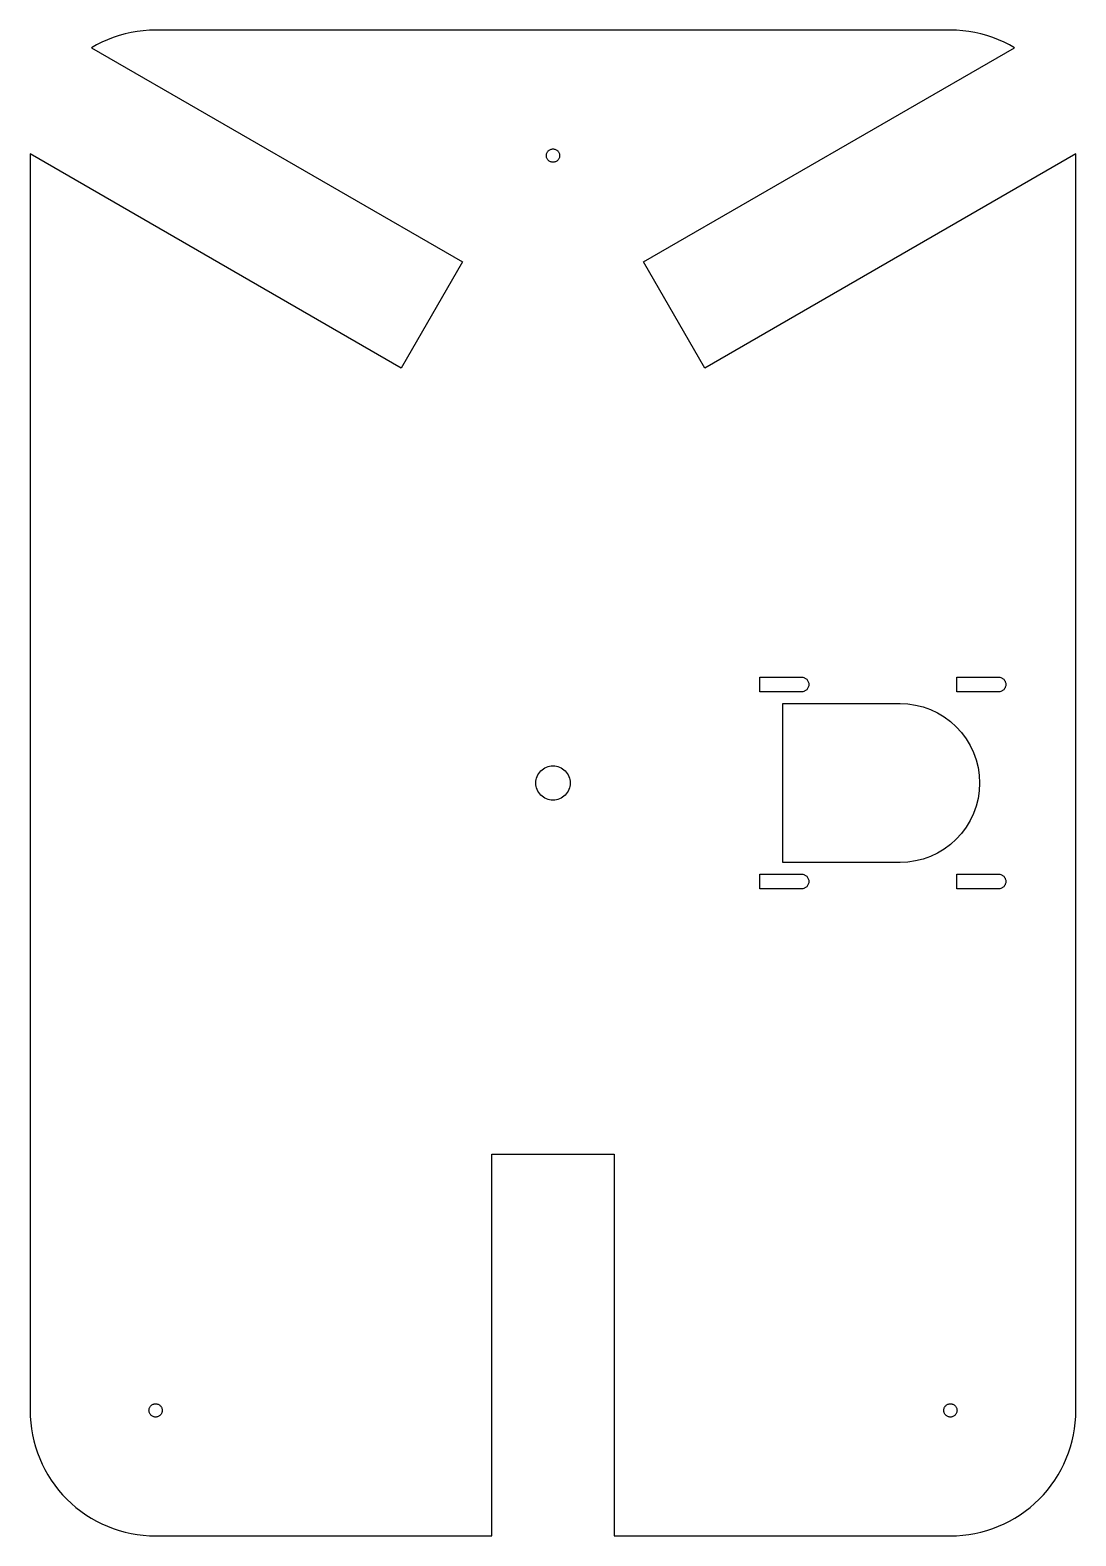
# Model space of a CAD drawing. Header units: metres. Extents: x -125 to 125, y -180 to 180.
import ezdxf

# ---------------------------------------------------------------- set-up
doc = ezdxf.new("R2010")
doc.units = ezdxf.units.M

msp = doc.modelspace()

# ---------------------------------------------------------------- linework, layer by layer
for p, q in [((-95, 180), (-96.472, 179.964)), ((95, 180), (-95, 180)), ((96.472, 179.964), (95, 180)), ((-109.142, 176.458), (-110.345, 175.776)), ((-107.827, 177.12), (-109.142, 176.458)), ((-106.481, 177.716), (-107.827, 177.12)), ((-105.107, 178.246), (-106.481, 177.716)), ((-103.709, 178.708), (-105.107, 178.246)), ((-102.289, 179.101), (-103.709, 178.708)), ((-100.853, 179.424), (-102.289, 179.101)), ((-99.4019, 179.675), (-100.853, 179.424)), ((-97.9405, 179.856), (-99.4019, 179.675)), ((-96.472, 179.964), (-97.9405, 179.856)), ((97.9405, 179.856), (96.472, 179.964)), ((99.4019, 179.675), (97.9405, 179.856)), ((100.853, 179.424), (99.4019, 179.675)), ((102.289, 179.101), (100.853, 179.424)), ((103.709, 178.708), (102.289, 179.101)), ((105.107, 178.246), (103.709, 178.708)), ((106.481, 177.716), (105.107, 178.246)), ((107.827, 177.12), (106.481, 177.716)), ((109.142, 176.458), (107.827, 177.12)), ((110.345, 175.776), (109.142, 176.458)), ((-110.345, 175.776), (-21.655, 124.571)), ((21.655, 124.571), (110.345, 175.776)), ((-1.12253, 151.123), (-1.0071, 151.227)), ((-1.0071, 151.227), (-0.881968, 151.32)), ((-0.881968, 151.32), (-0.748343, 151.4)), ((-0.748343, 151.4), (-0.607511, 151.467)), ((-0.607511, 151.467), (-0.460828, 151.519)), ((-0.460828, 151.519), (-0.309707, 151.557)), ((-0.309707, 151.557), (-0.155602, 151.58)), ((-0.155602, 151.58), (0, 151.587)), ((0, 151.587), (0.155602, 151.58)), ((0.155602, 151.58), (0.309706, 151.557)), ((0.309706, 151.557), (0.460827, 151.519)), ((0.460827, 151.519), (0.60751, 151.467)), ((0.60751, 151.467), (0.748342, 151.4)), ((0.748342, 151.4), (0.881968, 151.32)), ((0.881968, 151.32), (1.0071, 151.227)), ((1.0071, 151.227), (1.12253, 151.123)), ((-124.99, 150.398), (-125, 150)), ((-125, 150), (-125, -150)), ((-36.305, 99.1961), (-124.99, 150.398)), ((-1.5875, 150), (-1.57986, 150.156)), ((-1.57986, 149.844), (-1.5875, 150)), ((-1.57986, 150.156), (-1.557, 150.31)), ((-1.557, 149.69), (-1.57986, 149.844)), ((-1.557, 150.31), (-1.51914, 150.461)), ((-1.51914, 149.539), (-1.557, 149.69)), ((-1.51914, 150.461), (-1.46666, 150.608)), ((-1.46666, 149.392), (-1.51914, 149.539)), ((-1.46666, 150.608), (-1.40005, 150.748)), ((-1.40005, 149.252), (-1.46666, 149.392)), ((-1.40005, 150.748), (-1.31996, 150.882)), ((-1.31996, 149.118), (-1.40005, 149.252)), ((-1.31996, 150.882), (-1.22715, 151.007)), ((-1.22715, 148.993), (-1.31996, 149.118)), ((-1.22715, 151.007), (-1.12253, 151.123)), ((-1.12253, 148.877), (-1.22715, 148.993)), ((-1.0071, 148.773), (-1.12253, 148.877)), ((-0.881968, 148.68), (-1.0071, 148.773)), ((-0.748343, 148.6), (-0.881968, 148.68)), ((-0.607511, 148.533), (-0.748343, 148.6)), ((-0.460828, 148.481), (-0.607511, 148.533)), ((-0.309707, 148.443), (-0.460828, 148.481)), ((-0.155602, 148.42), (-0.309707, 148.443)), ((0, 148.412), (-0.155602, 148.42)), ((0.155602, 148.42), (0, 148.412)), ((0.309706, 148.443), (0.155602, 148.42)), ((0.460827, 148.481), (0.309706, 148.443)), ((0.60751, 148.533), (0.460827, 148.481)), ((0.748342, 148.6), (0.60751, 148.533)), ((0.881968, 148.68), (0.748342, 148.6)), ((1.0071, 148.773), (0.881968, 148.68)), ((1.12253, 148.877), (1.0071, 148.773)), ((1.12253, 151.123), (1.22715, 151.007)), ((1.22715, 148.993), (1.12253, 148.877)), ((1.22715, 151.007), (1.31996, 150.882)), ((1.31996, 149.118), (1.22715, 148.993)), ((1.31996, 150.882), (1.40005, 150.748)), ((1.40005, 149.252), (1.31996, 149.118)), ((1.40005, 150.748), (1.46666, 150.608)), ((1.46666, 149.392), (1.40005, 149.252)), ((1.46666, 150.608), (1.51914, 150.461)), ((1.51914, 149.539), (1.46666, 149.392)), ((1.51914, 150.461), (1.557, 150.31)), ((1.557, 149.69), (1.51914, 149.539)), ((1.557, 150.31), (1.57985, 150.156)), ((1.57985, 149.844), (1.557, 149.69)), ((1.57985, 150.156), (1.5875, 150)), ((1.5875, 150), (1.57985, 149.844)), ((124.99, 150.398), (36.305, 99.1961)), ((125, 150), (124.99, 150.398)), ((125, -150), (125, 150)), ((-21.655, 124.571), (-36.305, 99.1961)), ((36.305, 99.1961), (21.655, 124.571)), ((49.4165, 21.8002), (49.4165, 25.3002)), ((49.4165, 25.3002), (59.4165, 25.3002)), ((59.4165, 25.3002), (59.588, 25.2918)), ((59.588, 25.2918), (59.7579, 25.2666)), ((59.7579, 25.2666), (59.9245, 25.2248)), ((59.9245, 25.2248), (60.0862, 25.167)), ((96.5169, 21.8002), (96.5169, 25.3002)), ((96.5169, 25.3002), (106.517, 25.3002)), ((106.517, 25.3002), (106.688, 25.2918)), ((106.688, 25.2918), (106.858, 25.2666)), ((106.858, 25.2666), (107.025, 25.2248)), ((107.025, 25.2248), (107.187, 25.167)), ((59.4165, 21.8002), (49.4165, 21.8002)), ((59.588, 21.8086), (59.4165, 21.8002)), ((59.7579, 21.8338), (59.588, 21.8086)), ((59.9245, 21.8755), (59.7579, 21.8338)), ((60.0862, 21.9334), (59.9245, 21.8755)), ((60.0862, 25.167), (60.2414, 25.0936)), ((60.2414, 22.0068), (60.0862, 21.9334)), ((60.2414, 25.0936), (60.3887, 25.0053)), ((60.3887, 22.0951), (60.2414, 22.0068)), ((60.3887, 25.0053), (60.5267, 24.903)), ((60.5267, 22.1974), (60.3887, 22.0951)), ((60.5267, 24.903), (60.6539, 24.7876)), ((60.6539, 22.3128), (60.5267, 22.1974)), ((60.6539, 24.7876), (60.7692, 24.6604)), ((60.7692, 22.44), (60.6539, 22.3128)), ((60.7692, 24.6604), (60.8715, 24.5224)), ((60.8715, 22.5779), (60.7692, 22.44)), ((60.8715, 24.5224), (60.9598, 24.3751)), ((60.9598, 22.7252), (60.8715, 22.5779)), ((60.9598, 24.3751), (61.0333, 24.2199)), ((61.0333, 22.8805), (60.9598, 22.7252)), ((61.0333, 24.2199), (61.0911, 24.0582)), ((61.0911, 23.0422), (61.0333, 22.8805)), ((61.0911, 24.0582), (61.1329, 23.8916)), ((61.1329, 23.2088), (61.0911, 23.0422)), ((61.1329, 23.8916), (61.158, 23.7217)), ((61.158, 23.3787), (61.1329, 23.2088)), ((61.158, 23.7217), (61.1665, 23.5502)), ((61.1665, 23.5502), (61.158, 23.3787)), ((106.517, 21.8002), (96.5169, 21.8002)), ((106.688, 21.8086), (106.517, 21.8002)), ((106.858, 21.8338), (106.688, 21.8086)), ((107.025, 21.8755), (106.858, 21.8338)), ((107.187, 21.9334), (107.025, 21.8755)), ((107.187, 25.167), (107.342, 25.0936)), ((107.342, 22.0068), (107.187, 21.9334)), ((107.342, 25.0936), (107.489, 25.0053)), ((107.489, 22.0951), (107.342, 22.0068)), ((107.489, 25.0053), (107.627, 24.903)), ((107.627, 22.1974), (107.489, 22.0951)), ((107.627, 24.903), (107.754, 24.7876)), ((107.754, 22.3128), (107.627, 22.1974)), ((107.754, 24.7876), (107.87, 24.6604)), ((107.87, 22.44), (107.754, 22.3128)), ((107.87, 24.6604), (107.972, 24.5224)), ((107.972, 22.5779), (107.87, 22.44)), ((107.972, 24.5224), (108.06, 24.3751)), ((108.06, 22.7252), (107.972, 22.5779)), ((108.06, 24.3751), (108.134, 24.2199)), ((108.134, 22.8805), (108.06, 22.7252)), ((108.134, 24.2199), (108.192, 24.0582)), ((108.192, 23.0422), (108.134, 22.8805)), ((108.192, 24.0582), (108.233, 23.8916)), ((108.233, 23.2088), (108.192, 23.0422)), ((108.233, 23.8916), (108.258, 23.7217)), ((108.258, 23.3787), (108.233, 23.2088)), ((108.258, 23.7217), (108.267, 23.5502)), ((108.267, 23.5502), (108.258, 23.3787)), ((54.9667, -19), (54.9667, 19)), ((54.9667, 19), (82.9667, 19)), ((82.9667, 19), (84.829, 18.9085)), ((84.829, 18.9085), (86.6734, 18.6349)), ((86.6734, 18.6349), (88.4821, 18.1819)), ((88.4821, 18.1819), (90.2377, 17.5537)), ((90.2377, 17.5537), (91.9232, 16.7565)), ((91.9232, 16.7565), (93.5225, 15.7979)), ((93.5225, 15.7979), (95.0201, 14.6872)), ((95.0201, 14.6872), (96.4017, 13.435)), ((96.4017, 13.435), (97.6539, 12.0535)), ((97.6539, 12.0535), (98.7646, 10.5558)), ((98.7646, 10.5558), (99.7232, 8.95654)), ((99.7232, 8.95654), (100.52, 7.27098)), ((100.52, 7.27098), (101.149, 5.51541)), ((-2.27784, 3.40903), (-1.93273, 3.61588)), ((-1.93273, 3.61588), (-1.569, 3.78791)), ((-1.569, 3.78791), (-1.19017, 3.92346)), ((-1.19017, 3.92346), (-0.79987, 4.02122)), ((-0.79987, 4.02122), (-0.40187, 4.08026)), ((-0.40187, 4.08026), (0, 4.1)), ((0, 4.1), (0.40187, 4.08026)), ((0.40187, 4.08026), (0.79987, 4.02122)), ((0.79987, 4.02122), (1.19017, 3.92346)), ((1.19017, 3.92346), (1.569, 3.78791)), ((1.569, 3.78791), (1.93273, 3.61588)), ((1.93273, 3.61588), (2.27784, 3.40903)), ((101.149, 5.51541), (101.602, 3.70672)), ((101.602, 3.70672), (101.875, 1.86232)), ((-4.1, 0), (-4.08026, 0.40187)), ((-4.08026, -0.40187), (-4.1, 0)), ((-4.08026, 0.40187), (-4.02122, 0.79987)), ((-4.02122, 0.79987), (-3.92346, 1.19017)), ((-3.92346, 1.19017), (-3.78791, 1.569)), ((-3.78791, 1.569), (-3.61588, 1.93273)), ((-3.61588, 1.93273), (-3.40903, 2.27784)), ((-3.40903, 2.27784), (-3.16934, 2.60101)), ((-3.16934, 2.60101), (-2.89914, 2.89914)), ((-2.89914, 2.89914), (-2.60101, 3.16934)), ((-2.60101, 3.16934), (-2.27784, 3.40903)), ((2.27784, 3.40903), (2.60101, 3.16934)), ((2.60101, 3.16934), (2.89914, 2.89914)), ((2.89914, 2.89914), (3.16934, 2.60101)), ((3.16934, 2.60101), (3.40903, 2.27784)), ((3.40903, 2.27784), (3.61588, 1.93273)), ((3.61588, 1.93273), (3.78791, 1.569)), ((3.78791, 1.569), (3.92346, 1.19017)), ((3.92346, 1.19017), (4.02122, 0.79987)), ((4.02122, 0.79987), (4.08026, 0.40187)), ((4.08026, 0.40187), (4.1, 0)), ((4.1, 0), (4.08026, -0.40187)), ((101.875, 1.86232), (101.967, 0)), ((101.967, 0), (101.875, -1.86233)), ((-4.02122, -0.79987), (-4.08026, -0.40187)), ((-3.92346, -1.19017), (-4.02122, -0.79987)), ((-3.78791, -1.569), (-3.92346, -1.19017)), ((-3.61588, -1.93273), (-3.78791, -1.569)), ((-3.40903, -2.27784), (-3.61588, -1.93273)), ((-3.16934, -2.60101), (-3.40903, -2.27784)), ((-2.89914, -2.89914), (-3.16934, -2.60101)), ((-2.60101, -3.16934), (-2.89914, -2.89914)), ((-2.27784, -3.40903), (-2.60101, -3.16934)), ((-1.93273, -3.61588), (-2.27784, -3.40903)), ((2.27784, -3.40903), (1.93273, -3.61588)), ((2.60101, -3.16934), (2.27784, -3.40903)), ((2.89914, -2.89914), (2.60101, -3.16934)), ((3.16934, -2.60101), (2.89914, -2.89914)), ((3.40903, -2.27784), (3.16934, -2.60101)), ((3.61588, -1.93273), (3.40903, -2.27784)), ((3.78791, -1.569), (3.61588, -1.93273)), ((3.92346, -1.19017), (3.78791, -1.569)), ((4.02122, -0.79987), (3.92346, -1.19017)), ((4.08026, -0.40187), (4.02122, -0.79987)), ((101.875, -1.86233), (101.602, -3.70672)), ((-1.569, -3.78791), (-1.93273, -3.61588)), ((-1.19017, -3.92346), (-1.569, -3.78791)), ((-0.79987, -4.02122), (-1.19017, -3.92346)), ((-0.40187, -4.08026), (-0.79987, -4.02122)), ((0, -4.1), (-0.40187, -4.08026)), ((0.40187, -4.08026), (0, -4.1)), ((0.79987, -4.02122), (0.40187, -4.08026)), ((1.19017, -3.92346), (0.79987, -4.02122)), ((1.569, -3.78791), (1.19017, -3.92346)), ((1.93273, -3.61588), (1.569, -3.78791)), ((101.149, -5.51541), (100.52, -7.27099)), ((101.602, -3.70672), (101.149, -5.51541)), ((98.7646, -10.5558), (97.6539, -12.0535)), ((99.7232, -8.95654), (98.7646, -10.5558)), ((100.52, -7.27099), (99.7232, -8.95654)), ((96.4017, -13.435), (95.0201, -14.6872)), ((97.6539, -12.0535), (96.4017, -13.435)), ((90.2377, -17.5537), (88.4821, -18.1819)), ((91.9232, -16.7565), (90.2377, -17.5537)), ((93.5225, -15.7979), (91.9232, -16.7565)), ((95.0201, -14.6872), (93.5225, -15.7979)), ((82.9667, -19), (54.9667, -19)), ((84.829, -18.9085), (82.9667, -19)), ((86.6734, -18.6349), (84.829, -18.9085)), ((88.4821, -18.1819), (86.6734, -18.6349)), ((49.4165, -25.3002), (49.4165, -21.8002)), ((49.4165, -21.8002), (59.4165, -21.8002)), ((59.4165, -21.8002), (59.588, -21.8086)), ((59.588, -21.8086), (59.7579, -21.8338)), ((59.7579, -21.8338), (59.9245, -21.8755)), ((59.9245, -21.8755), (60.0862, -21.9334)), ((60.0862, -25.167), (59.9245, -25.2248)), ((60.0862, -21.9334), (60.2414, -22.0068)), ((60.2414, -25.0936), (60.0862, -25.167)), ((60.2414, -22.0068), (60.3887, -22.0951)), ((60.3887, -25.0053), (60.2414, -25.0936)), ((60.3887, -22.0951), (60.5267, -22.1974)), ((60.5267, -24.903), (60.3887, -25.0053)), ((60.5267, -22.1974), (60.6539, -22.3128)), ((60.6539, -24.7876), (60.5267, -24.903)), ((60.6539, -22.3128), (60.7692, -22.44)), ((60.7692, -24.6604), (60.6539, -24.7876)), ((60.7692, -22.44), (60.8715, -22.5779)), ((60.8715, -24.5224), (60.7692, -24.6604)), ((60.8715, -22.5779), (60.9598, -22.7252)), ((60.9598, -24.3751), (60.8715, -24.5224)), ((60.9598, -22.7252), (61.0333, -22.8805)), ((61.0333, -24.2199), (60.9598, -24.3751)), ((61.0333, -22.8805), (61.0911, -23.0422)), ((61.0911, -24.0582), (61.0333, -24.2199)), ((61.0911, -23.0422), (61.1329, -23.2088)), ((61.1329, -23.8916), (61.0911, -24.0582)), ((61.1329, -23.2088), (61.158, -23.3787)), ((61.158, -23.7217), (61.1329, -23.8916)), ((61.158, -23.3787), (61.1665, -23.5502)), ((61.1665, -23.5502), (61.158, -23.7217)), ((96.5169, -25.3002), (96.5169, -21.8002)), ((96.5169, -21.8002), (106.517, -21.8002)), ((106.517, -21.8002), (106.688, -21.8086)), ((106.688, -21.8086), (106.858, -21.8338)), ((106.858, -21.8338), (107.025, -21.8755)), ((107.025, -21.8755), (107.187, -21.9334)), ((107.187, -25.167), (107.025, -25.2248)), ((107.187, -21.9334), (107.342, -22.0068)), ((107.342, -25.0936), (107.187, -25.167)), ((107.342, -22.0068), (107.489, -22.0951)), ((107.489, -25.0053), (107.342, -25.0936)), ((107.489, -22.0951), (107.627, -22.1974)), ((107.627, -24.903), (107.489, -25.0053)), ((107.627, -22.1974), (107.754, -22.3128)), ((107.754, -24.7876), (107.627, -24.903)), ((107.754, -22.3128), (107.87, -22.44)), ((107.87, -24.6604), (107.754, -24.7876)), ((107.87, -22.44), (107.972, -22.5779)), ((107.972, -24.5224), (107.87, -24.6604)), ((107.972, -22.5779), (108.06, -22.7252)), ((108.06, -24.3751), (107.972, -24.5224)), ((108.06, -22.7252), (108.134, -22.8805)), ((108.134, -24.2199), (108.06, -24.3751)), ((108.134, -22.8805), (108.192, -23.0422)), ((108.192, -24.0582), (108.134, -24.2199)), ((108.192, -23.0422), (108.233, -23.2088)), ((108.233, -23.8916), (108.192, -24.0582)), ((108.233, -23.2088), (108.258, -23.3787)), ((108.258, -23.7217), (108.233, -23.8916)), ((108.258, -23.3787), (108.267, -23.5502)), ((108.267, -23.5502), (108.258, -23.7217)), ((59.4165, -25.3002), (49.4165, -25.3002)), ((59.588, -25.2918), (59.4165, -25.3002)), ((59.7579, -25.2666), (59.588, -25.2918)), ((59.9245, -25.2248), (59.7579, -25.2666)), ((106.517, -25.3002), (96.5169, -25.3002)), ((106.688, -25.2918), (106.517, -25.3002)), ((106.858, -25.2666), (106.688, -25.2918)), ((107.025, -25.2248), (106.858, -25.2666)), ((-14.65, -180), (-14.65, -88.7667)), ((-14.65, -88.7667), (14.65, -88.7667)), ((14.65, -88.7667), (14.65, -180)), ((-125, -150), (-124.964, -151.472)), ((-96.5875, -150), (-96.5799, -149.844)), ((-96.5799, -150.156), (-96.5875, -150)), ((-96.5799, -149.844), (-96.557, -149.69)), ((-96.557, -150.31), (-96.5799, -150.156)), ((-96.557, -149.69), (-96.5191, -149.539)), ((-96.5191, -150.461), (-96.557, -150.31)), ((-96.5191, -149.539), (-96.4667, -149.392)), ((-96.4667, -150.608), (-96.5191, -150.461)), ((-96.4667, -149.392), (-96.4001, -149.252)), ((-96.4001, -150.748), (-96.4667, -150.608)), ((-96.4001, -149.252), (-96.32, -149.118)), ((-96.32, -150.882), (-96.4001, -150.748)), ((-96.32, -149.118), (-96.2272, -148.993)), ((-96.2272, -151.007), (-96.32, -150.882)), ((-96.2272, -148.993), (-96.1225, -148.877)), ((-96.1225, -151.123), (-96.2272, -151.007)), ((-96.1225, -148.877), (-96.0071, -148.773)), ((-96.0071, -151.227), (-96.1225, -151.123)), ((-96.0071, -148.773), (-95.882, -148.68)), ((-95.882, -148.68), (-95.7483, -148.6)), ((-95.7483, -148.6), (-95.6075, -148.533)), ((-95.6075, -148.533), (-95.4608, -148.481)), ((-95.4608, -148.481), (-95.3097, -148.443)), ((-95.3097, -148.443), (-95.1556, -148.42)), ((-95.1556, -148.42), (-95, -148.413)), ((-95, -148.413), (-94.8444, -148.42)), ((-94.8444, -148.42), (-94.6903, -148.443)), ((-94.6903, -148.443), (-94.5392, -148.481)), ((-94.5392, -148.481), (-94.3925, -148.533)), ((-94.3925, -148.533), (-94.2517, -148.6)), ((-94.2517, -148.6), (-94.118, -148.68)), ((-94.118, -148.68), (-93.9929, -148.773)), ((-93.9929, -148.773), (-93.8775, -148.877)), ((-93.8775, -151.123), (-93.9929, -151.227)), ((-93.8775, -148.877), (-93.7728, -148.993)), ((-93.7728, -151.007), (-93.8775, -151.123)), ((-93.7728, -148.993), (-93.68, -149.118)), ((-93.68, -150.882), (-93.7728, -151.007)), ((-93.68, -149.118), (-93.6, -149.252)), ((-93.6, -150.748), (-93.68, -150.882)), ((-93.6, -149.252), (-93.5333, -149.392)), ((-93.5333, -150.608), (-93.6, -150.748)), ((-93.5333, -149.392), (-93.4809, -149.539)), ((-93.4809, -150.461), (-93.5333, -150.608)), ((-93.4809, -149.539), (-93.443, -149.69)), ((-93.443, -150.31), (-93.4809, -150.461)), ((-93.443, -149.69), (-93.4201, -149.844)), ((-93.4201, -150.156), (-93.443, -150.31)), ((-93.4201, -149.844), (-93.4125, -150)), ((-93.4125, -150), (-93.4201, -150.156)), ((93.4125, -150), (93.4201, -149.844)), ((93.4201, -150.156), (93.4125, -150)), ((93.4201, -149.844), (93.443, -149.69)), ((93.443, -150.31), (93.4201, -150.156)), ((93.443, -149.69), (93.4809, -149.539)), ((93.4809, -150.461), (93.443, -150.31)), ((93.4809, -149.539), (93.5333, -149.392)), ((93.5333, -150.608), (93.4809, -150.461)), ((93.5333, -149.392), (93.5999, -149.252)), ((93.5999, -150.748), (93.5333, -150.608)), ((93.5999, -149.252), (93.68, -149.118)), ((93.68, -150.882), (93.5999, -150.748)), ((93.68, -149.118), (93.7728, -148.993)), ((93.7728, -151.007), (93.68, -150.882)), ((93.7728, -148.993), (93.8775, -148.877)), ((93.8775, -151.123), (93.7728, -151.007)), ((93.8775, -148.877), (93.9929, -148.773)), ((93.9929, -151.227), (93.8775, -151.123)), ((93.9929, -148.773), (94.118, -148.68)), ((94.118, -148.68), (94.2517, -148.6)), ((94.2517, -148.6), (94.3925, -148.533)), ((94.3925, -148.533), (94.5392, -148.481)), ((94.5392, -148.481), (94.6903, -148.443)), ((94.6903, -148.443), (94.8444, -148.42)), ((94.8444, -148.42), (95, -148.413)), ((95, -148.413), (95.1556, -148.42)), ((95.1556, -148.42), (95.3097, -148.443)), ((95.3097, -148.443), (95.4608, -148.481)), ((95.4608, -148.481), (95.6075, -148.533)), ((95.6075, -148.533), (95.7483, -148.6)), ((95.7483, -148.6), (95.882, -148.68)), ((95.882, -148.68), (96.0071, -148.773)), ((96.0071, -148.773), (96.1225, -148.877)), ((96.1225, -151.123), (96.0071, -151.227)), ((96.1225, -148.877), (96.2272, -148.993)), ((96.2272, -151.007), (96.1225, -151.123)), ((96.2272, -148.993), (96.32, -149.118)), ((96.32, -150.882), (96.2272, -151.007)), ((96.32, -149.118), (96.4, -149.252)), ((96.4, -150.748), (96.32, -150.882)), ((96.4, -149.252), (96.4667, -149.392)), ((96.4667, -150.608), (96.4, -150.748)), ((96.4667, -149.392), (96.5191, -149.539)), ((96.5191, -150.461), (96.4667, -150.608)), ((96.5191, -149.539), (96.557, -149.69)), ((96.557, -150.31), (96.5191, -150.461)), ((96.557, -149.69), (96.5799, -149.844)), ((96.5799, -150.156), (96.557, -150.31)), ((96.5799, -149.844), (96.5875, -150)), ((96.5875, -150), (96.5799, -150.156)), ((124.964, -151.472), (125, -150)), ((-124.964, -151.472), (-124.856, -152.941)), ((-124.856, -152.941), (-124.675, -154.402)), ((-124.675, -154.402), (-124.424, -155.853)), ((-95.882, -151.32), (-96.0071, -151.227)), ((-95.7483, -151.4), (-95.882, -151.32)), ((-95.6075, -151.467), (-95.7483, -151.4)), ((-95.4608, -151.519), (-95.6075, -151.467)), ((-95.3097, -151.557), (-95.4608, -151.519)), ((-95.1556, -151.58), (-95.3097, -151.557)), ((-95, -151.588), (-95.1556, -151.58)), ((-94.8444, -151.58), (-95, -151.588)), ((-94.6903, -151.557), (-94.8444, -151.58)), ((-94.5392, -151.519), (-94.6903, -151.557)), ((-94.3925, -151.467), (-94.5392, -151.519)), ((-94.2517, -151.4), (-94.3925, -151.467)), ((-94.118, -151.32), (-94.2517, -151.4)), ((-93.9929, -151.227), (-94.118, -151.32)), ((94.118, -151.32), (93.9929, -151.227)), ((94.2517, -151.4), (94.118, -151.32)), ((94.3925, -151.467), (94.2517, -151.4)), ((94.5392, -151.519), (94.3925, -151.467)), ((94.6903, -151.557), (94.5392, -151.519)), ((94.8444, -151.58), (94.6903, -151.557)), ((95, -151.588), (94.8444, -151.58)), ((95.1556, -151.58), (95, -151.588)), ((95.3097, -151.557), (95.1556, -151.58)), ((95.4608, -151.519), (95.3097, -151.557)), ((95.6075, -151.467), (95.4608, -151.519)), ((95.7483, -151.4), (95.6075, -151.467)), ((95.882, -151.32), (95.7483, -151.4)), ((96.0071, -151.227), (95.882, -151.32)), ((124.424, -155.853), (124.675, -154.402)), ((124.675, -154.402), (124.856, -152.941)), ((124.856, -152.941), (124.964, -151.472)), ((-124.424, -155.853), (-124.101, -157.289)), ((-124.101, -157.289), (-123.708, -158.709)), ((123.708, -158.709), (124.101, -157.289)), ((124.101, -157.289), (124.424, -155.853)), ((-123.708, -158.709), (-123.246, -160.107)), ((-123.246, -160.107), (-122.716, -161.481)), ((-122.716, -161.481), (-122.12, -162.827)), ((122.12, -162.827), (122.716, -161.481)), ((122.716, -161.481), (123.246, -160.107)), ((123.246, -160.107), (123.708, -158.709)), ((-122.12, -162.827), (-121.458, -164.142)), ((-121.458, -164.142), (-120.732, -165.423)), ((-120.732, -165.423), (-119.944, -166.667)), ((119.944, -166.667), (120.732, -165.423)), ((120.732, -165.423), (121.458, -164.142)), ((121.458, -164.142), (122.12, -162.827)), ((-119.944, -166.667), (-119.096, -167.871)), ((-119.096, -167.871), (-118.19, -169.032)), ((-118.19, -169.032), (-117.229, -170.147)), ((117.229, -170.147), (118.19, -169.032)), ((118.19, -169.032), (119.096, -167.871)), ((119.096, -167.871), (119.944, -166.667)), ((-117.229, -170.147), (-116.213, -171.213)), ((-116.213, -171.213), (-115.147, -172.229)), ((-115.147, -172.229), (-114.032, -173.19)), ((114.032, -173.19), (115.147, -172.229)), ((115.147, -172.229), (116.213, -171.213)), ((116.213, -171.213), (117.229, -170.147)), ((-114.032, -173.19), (-112.871, -174.096)), ((-112.871, -174.096), (-111.667, -174.944)), ((-111.667, -174.944), (-110.423, -175.732)), ((-110.423, -175.732), (-109.142, -176.458)), ((109.142, -176.458), (110.423, -175.732)), ((110.423, -175.732), (111.667, -174.944)), ((111.667, -174.944), (112.871, -174.096)), ((112.871, -174.096), (114.032, -173.19)), ((-109.142, -176.458), (-107.827, -177.12)), ((-107.827, -177.12), (-106.481, -177.716)), ((-106.481, -177.716), (-105.107, -178.246)), ((-105.107, -178.246), (-103.709, -178.708)), ((-103.709, -178.708), (-102.289, -179.101)), ((-102.289, -179.101), (-100.853, -179.424)), ((-100.853, -179.424), (-99.4019, -179.675)), ((-99.4019, -179.675), (-97.9405, -179.856)), ((-97.9405, -179.856), (-96.472, -179.964)), ((-96.472, -179.964), (-95, -180)), ((-95, -180), (-95, -180)), ((-95, -180), (-95, -180)), ((-95, -180), (-14.65, -180)), ((14.65, -180), (95, -180)), ((95, -180), (96.472, -179.964)), ((96.472, -179.964), (97.9405, -179.856)), ((97.9405, -179.856), (99.4019, -179.675)), ((99.4019, -179.675), (100.853, -179.424)), ((100.853, -179.424), (102.289, -179.101)), ((102.289, -179.101), (103.709, -178.708)), ((103.709, -178.708), (105.107, -178.246)), ((105.107, -178.246), (106.481, -177.716)), ((106.481, -177.716), (107.827, -177.12)), ((107.827, -177.12), (109.142, -176.458))]:
    msp.add_line(p, q)

doc.saveas('drawing.dxf')
